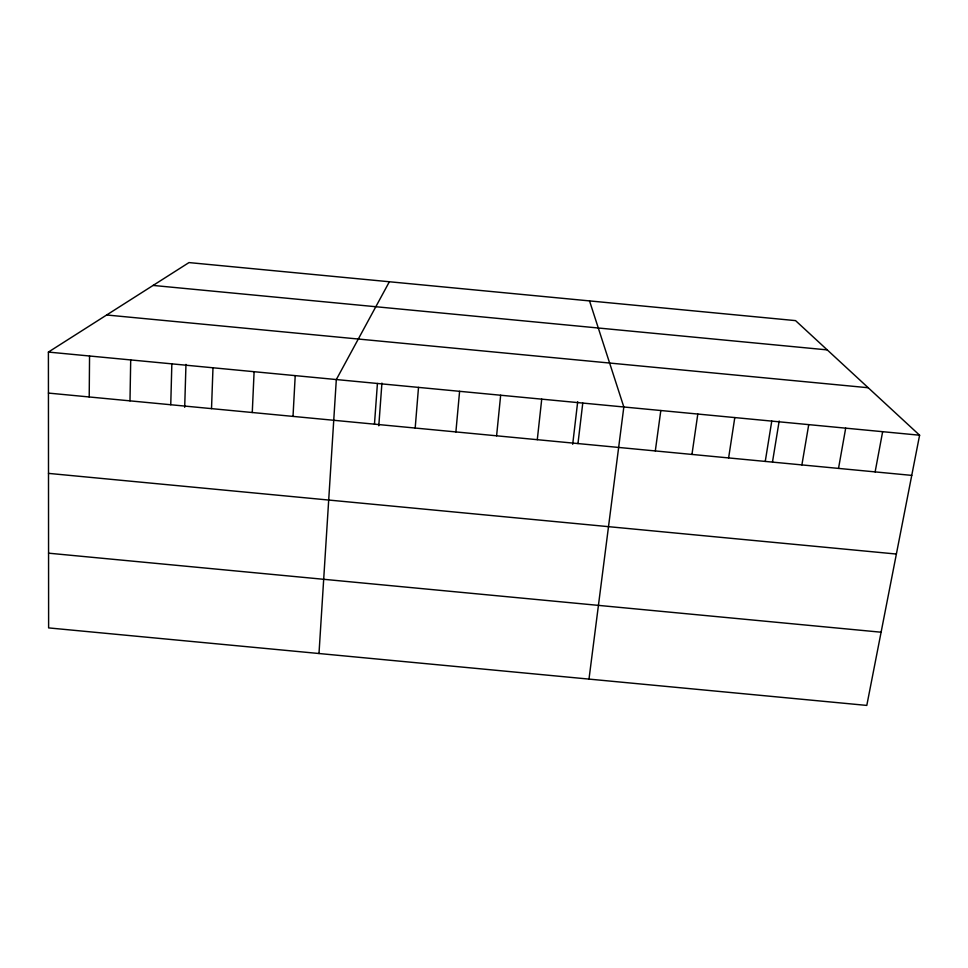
<?xml version="1.0" encoding="UTF-8"?>
<svg xmlns="http://www.w3.org/2000/svg" width="968" height="968" viewBox="0 0 968 968"><rect width="100%" height="100%" fill="white"/><g stroke="black" fill="none" stroke-linecap="round" stroke-linejoin="round"><path stroke-width="1.45" d="M89.213 396.977L89.552 355.994M129.99 400.861L130.704 359.927M170.755 404.745L171.844 363.847M184.694 407.298L185.965 364.379M211.52 408.629L212.984 367.779M252.273 412.513L254.1 371.7M293.014 416.397L295.216 375.62M318.992 653.521L336.319 379.553L389.366 281.761M374.471 424.166L377.423 383.473M378.791 425.799L381.924 383.086M415.187 428.05L418.503 387.394M455.892 431.922L459.594 391.314M496.596 435.806L500.662 395.234M537.288 439.69L541.729 399.155M572.693 444.276L577.69 401.768M577.969 443.562L582.772 403.063M588.992 679.1L623.828 406.983L589.536 300.915M655.312 450.931L660.817 410.517M691.963 454.428L697.807 414.05M728.614 457.924L734.797 417.571M765.252 461.421L771.762 421.104M772.512 461.857L779.18 420.995M801.891 464.906L808.74 424.625M838.518 468.403L845.693 428.159M875.132 471.888L882.647 431.68M919.6 435.213L866.796 705.418L48.618 627.905L48.4 352.074L188.99 262.582L795.563 320.626L919.6 435.213L48.4 352.074M153.101 285.427L827.253 349.896M106.662 314.987L868.223 387.744M48.436 393.081L911.747 475.385M48.497 473.388L896.38 554.047M48.557 553.176L881.098 632.213"/></g></svg>
